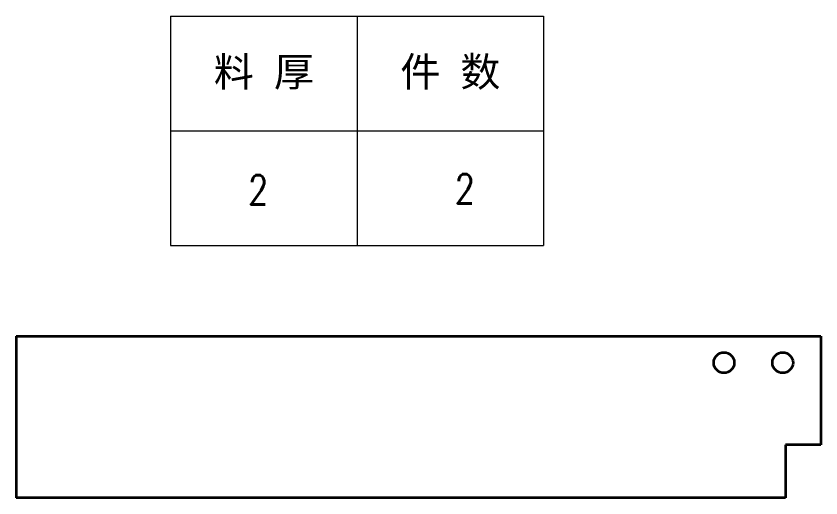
# Model space of a CAD drawing. Header units: millimetres. Extents: x -50043 to 104182, y -50696 to 36662.
# Drawn here: x -46043.1 to -45769.1, y 36118.1 to 36282.1 of the extents above; entities that cross this region are included whole.
import ezdxf
from ezdxf.enums import TextEntityAlignment as Align

# ---------------------------------------------------------------- set-up
doc = ezdxf.new("R2010")
doc.units = ezdxf.units.MM
doc.header["$LTSCALE"] = 0.5
doc.layers.add('标注线', color=3, linetype='Continuous', lineweight=18)
doc.styles.add('DIM', font='romans.shx', dxfattribs={"width": 0.8, "bigfont": 'bigfont.shx'})
doc.styles.get("Standard").update_dxf_attribs({"font": 'simplex.shx'})

# ---------------------------------------------------------------- blocks, each defined once
blk = doc.blocks.new('*T302')
at = {"color": 0, "linetype": 'ByBlock', "lineweight": -2, "transparency": 16777216}
for p, q in [((0, 0), (127, 0)), ((0, 0), (0, -78)), ((63.5, 0), (63.5, -78)), ((127, 0), (127, -78)), ((0, -39), (127, -39)), ((0, -78), (127, -78))]:
    blk.add_line(p, q, dxfattribs=at)
at = {"color": 0, "transparency": 16777216, "char_height": 10, "width": 60.5, "attachment_point": 5}
for s, insert in [('{\\fSimSun|b0|i0|c134|p2;料 厚}', (31.75, -19.5)), ('{\\fSimSun|b0|i0|c134|p2;件 数}', (95.25, -19.5))]:
    blk.add_mtext(s, dxfattribs=dict(at, insert=insert))
blk = doc.blocks.new('拆图参数')
blk.add_blockref('*T302', (-63.5, 78))
at = {"style": 'DIM', "width": 0.8}
blk.add_attdef('6', text='', height=10, dxfattribs=at).set_placement((-37.13, 18.91), align=Align.MIDDLE_LEFT)
blk.add_attdef('1', text='', height=10, dxfattribs=at).set_placement((36.65, 19.27), align=Align.MIDDLE_CENTER)

msp = doc.modelspace()

# ---------------------------------------------------------------- linework, layer by layer
at = {"color": 7, "lineweight": 35}
for p, q in [((-46043.061, 36173.121), (-45769.061, 36173.121)), ((-46043.061, 36173.121), (-46043.061, 36118.121)), ((-45769.061, 36173.121), (-45769.061, 36136.121)), ((-45781.061, 36118.121), (-46043.061, 36118.121))]:
    msp.add_line(p, q, dxfattribs=at)
at = {"color": 7, "lineweight": 35, "ltscale": 0.299998}
msp.add_line((-45769.061, 36136.121), (-45781.061, 36136.121), dxfattribs=at)
at = {"color": 7, "lineweight": 35, "ltscale": 0.45}
msp.add_line((-45781.061, 36136.121), (-45781.061, 36118.121), dxfattribs=at)
at = {"color": 7, "lineweight": 35}
for centre in [(-45802.061, 36164.121), (-45782.061, 36164.121)]:
    msp.add_circle(centre, 3.5, dxfattribs=at)

# ---------------------------------------------------------------- block references
at = {"layer": '标注线'}
msp.add_blockref('拆图参数', (-45926.953, 36204.054), dxfattribs=at).add_auto_attribs({'1': '2', '6': '2'})

doc.saveas('drawing.dxf')
